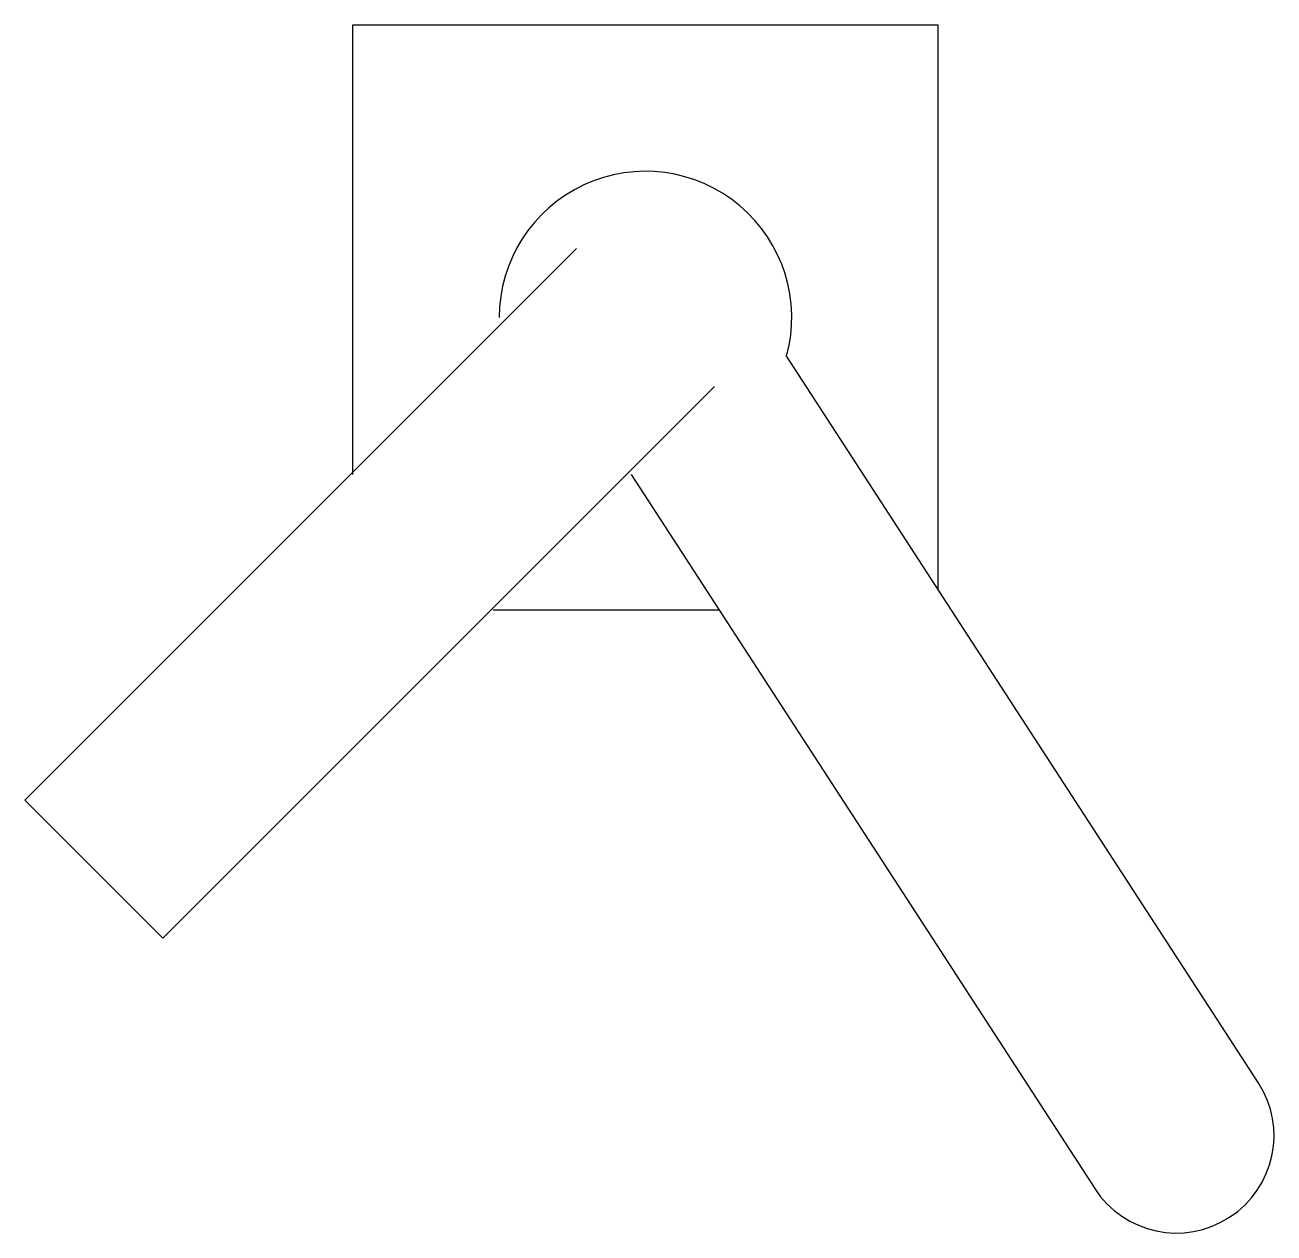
# Model space of a CAD drawing. Extents: x -3.18 to 3.22, y -4.69 to 1.5.
import ezdxf

# ---------------------------------------------------------------- set-up
doc = ezdxf.new("R2010")
doc.units = 0
doc.header["$MEASUREMENT"] = 0
doc.layers.get('0').update_dxf_attribs({"linetype": 'CONTINUOUS'})

msp = doc.modelspace()

# ---------------------------------------------------------------- linework, layer by layer
for p, q in [((-0.3536, 0.3536), (-3.182, -2.4749)), ((3.1425, -3.921), (0.7222, -0.194)), ((-2.4749, -3.182), (0.3535, -0.3536)), ((-0.0733, -0.8053), (2.3038, -4.4657)), ((-3.182, -2.4749), (-2.4749, -3.182))]:
    msp.add_line(p, q)
for points in [[(-1.5, -0.8041), (-1.5, 1.5), (1.5, 1.5), (1.5, -1.3951)], [(0.375, -1.5), (-0.7806, -1.5)]]:
    msp.add_lwpolyline(points)
for centre, radius, start, end in [((0, 0), 0.75, 344.8199, 180), ((2.7232, -4.1934), 0.5, 213, 33)]:
    msp.add_arc(centre, radius, start, end)

doc.saveas('drawing.dxf')
